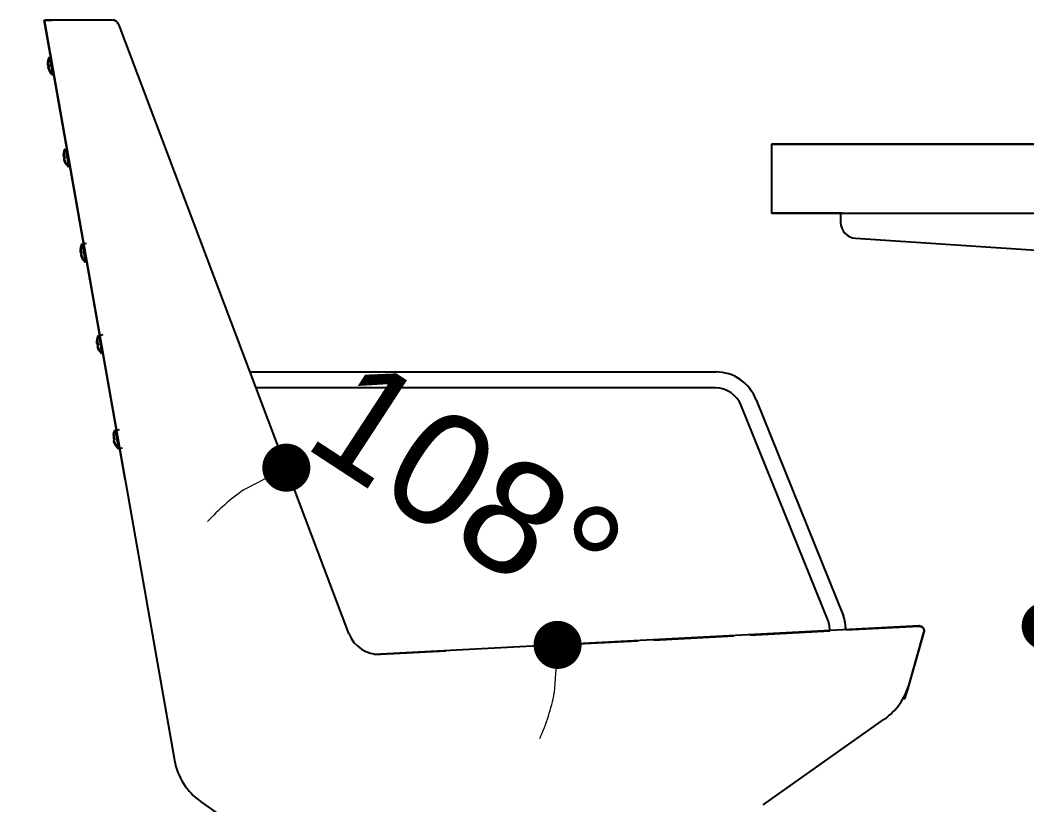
# Model space of a CAD drawing. Header units: millimetres. Extents: x 9483 to 13995, y 24552 to 30933.
# Drawn here: x 10653 to 11281, y 29091 to 29581 of the extents above; entities that cross this region are included whole.
import ezdxf

# ---------------------------------------------------------------- set-up
doc = ezdxf.new("R2010")
doc.units = ezdxf.units.MM
doc.header["$LTSCALE"] = 3
doc.layers.add('DomyÅ›lny', color=7, linetype='Continuous')
doc.styles.get("Standard").update_dxf_attribs({"font": 'arial.ttf'})
doc.dimstyles.new('MATEUSZ', dxfattribs={"dimtxt": 35, "dimasz": 16, "dimexe": 0.18, "dimexo": 0.0625, "dimgap": 0.09, "dimtad": 0, "dimdec": 0, "dimdsep": 46, "dimtxsty": 'Standard', "dimblk": 'DOT', "dimcen": 0.09, "dimse1": 1, "dimse2": 1, "dimadec": 0, "dimazin": 0, "dimtfac": 1, "dimtdec": 0, "dimtofl": 0, "dimtmove": 0, "dimatfit": 3, "dimfxl": 1, "dimtolj": 1, "dimtzin": 0, "dimlwd": 9, "dimlwe": 9, "dimarcsym": 0})

# ---------------------------------------------------------------- blocks, each defined once
blk = doc.blocks.new('_Dot')
at = {"color": 0, "linetype": 'ByBlock', "lineweight": -2}
blk.add_line((-0.5, 0), (-1, 0), dxfattribs=at)
at = {"color": 0, "linetype": 'ByBlock', "const_width": 0.5}
blk.add_lwpolyline([(-0.25, 0, 1), (0.25, 0, 1)], format="xyb", close=True, dxfattribs=at)
blk = doc.blocks.new('*D30')
at = {"color": 0, "lineweight": 9, "transparency": 16777216}
for p, q in [((10697.92, 28405.14), (11613.03, 28405.14)), ((12746.15, 28405.14), (11823.59, 28405.14))]:
    blk.add_line(p, q, dxfattribs=at)
at = {"layer": 'Defpoints', "color": 0, "transparency": 16777216}
for p in [(10667.92, 29580.92), (12776.15, 29580.92), (12776.15, 28405.14)]:
    blk.add_point(p, dxfattribs=at)
at = {"color": 0, "lineweight": 9, "transparency": 16777216, "xscale": 30, "yscale": 30, "zscale": 30, "rotation": 180}
blk.add_blockref('_Dot', (10667.92, 28405.14), dxfattribs=at)
at = {"color": 0, "lineweight": 9, "transparency": 16777216, "xscale": 30, "yscale": 30, "zscale": 30}
blk.add_blockref('_Dot', (12776.15, 28405.14), dxfattribs=at)
at = {"color": 0, "transparency": 16777216, "insert": (11718.31, 28405.14), "char_height": 70, "attachment_point": 5}
blk.add_mtext('\\A1;2108', dxfattribs=at)
blk = doc.blocks.new('*D32')
at = {"color": 0, "lineweight": 9, "transparency": 16777216}
for p, q in [((11293.07, 29172.75), (11293.07, 29056.99)), ((11293.07, 28783.43), (11293.07, 28899.19))]:
    blk.add_line(p, q, dxfattribs=at)
at = {"layer": 'Defpoints', "color": 0, "transparency": 16777216}
for p in [(11214.74, 29202.75), (11293.07, 28753.43), (11417.31, 28753.43)]:
    blk.add_point(p, dxfattribs=at)
at = {"color": 0, "lineweight": 9, "transparency": 16777216, "xscale": 30, "yscale": 30, "zscale": 30}
for p, rotation in [((11293.07, 29202.75), 90), ((11293.07, 28753.43), 270)]:
    blk.add_blockref('_Dot', p, dxfattribs=dict(at, rotation=rotation))
at = {"color": 0, "transparency": 16777216, "insert": (11293.07, 28978.09), "char_height": 70, "attachment_point": 5, "rotation": 90}
blk.add_mtext('\\A1;449', dxfattribs=at)
blk = doc.blocks.new('*D37')
at = {"color": 0, "lineweight": 9, "transparency": 16777216}
for start, end in [(124.43984, 138.19592), (335.48785, 349.24392)]:
    blk.add_arc((10863.3, 29184.42), 125.25, start, end, dxfattribs=at)
at = {"layer": 'Defpoints', "color": 0, "transparency": 16777216}
for p in [(10714.82, 29577.68), (10960.78, 29263.06), (11214.03, 29202.8), (10858.14, 29198.09), (10877.89, 29185.18)]:
    blk.add_point(p, dxfattribs=at)
at = {"color": 0, "lineweight": 9, "transparency": 16777216, "xscale": 30, "yscale": 30, "zscale": 30}
for p, rotation in [((10819.06, 29301.6), 27.56180082054166), ((10988.38, 29190.97), 86.12196178261702)]:
    blk.add_blockref('_Dot', p, dxfattribs=dict(at, rotation=rotation))
at = {"color": 0, "transparency": 16777216, "insert": (10931.81, 29289.27), "char_height": 70, "attachment_point": 5, "rotation": 326.84188}
blk.add_mtext('\\A1;108°', dxfattribs=at)

msp = doc.modelspace()

# ---------------------------------------------------------------- linework, layer by layer
at = {"layer": 'DomyÅ›lny', "color": 0}
for p, q in [((10667.92, 29580.92), (10673, 29580.92)), ((10718.46, 29294.3), (10667.92, 29580.92)), ((10668.23, 29580.32), (10749.24, 29118.96)), ((10710.14, 29580.92), (10669.01, 29580.92)), ((10858.14, 29198.09), (10714.82, 29577.68)), ((11122.04, 29460.43), (11122.04, 29503.43)), ((11165.04, 29460.43), (11165.04, 29454.78)), ((10691.52, 29441.02), (10694.21, 29441.74)), ((10691.74, 29441.02), (10694.44, 29441.74)), ((11174.37, 29444.8), (11394.54, 29430.08)), ((10702.01, 29384.04), (10704.71, 29384.77)), ((10796.49, 29361.38), (11087.07, 29361.38)), ((11087.07, 29351.38), (10800.26, 29351.38)), ((11157.42, 29205.55), (11102.98, 29340.35)), ((11112.33, 29343.91), (11166.83, 29208.93)), ((10712.02, 29324.78), (10714.71, 29325.5)), ((10712.24, 29324.78), (10714.93, 29325.5)), ((10716.79, 29313.68), (10714.01, 29313.44)), ((11214.03, 29202.8), (10877.89, 29185.18)), ((11168.26, 29200.28), (11213.99, 29202.68)), ((11048.42, 29194.01), (11098.35, 29196.63)), ((11108.34, 29197.14), (11158.27, 29199.76)), ((11217.04, 29198.86), (11206.59, 29162.24)), ((11207.73, 29166.23), (11217.07, 29198.98)), ((10988.5, 29190.92), (11038.43, 29193.54)), ((10873.85, 29184.97), (10918.59, 29187.31)), ((11205.22, 29157.27), (11203.91, 29157.2)), ((11205.22, 29157.27), (11206.35, 29161.24)), ((11206.29, 29162.34), (11206.35, 29161.24)), ((11116.65, 29091.13), (11192.32, 29144.52)), ((10765.58, 29093.2), (10789.47, 29076.34))]:
    msp.add_line(p, q, dxfattribs=at)
for points in [[(10714, 29578.44, 0), (10713.94, 29578.7, 0), (10713.86, 29578.96, 0), (10713.75, 29579.2, 0), (10713.63, 29579.44, 0), (10713.48, 29579.66, 0), (10713.32, 29579.87, 0), (10713.14, 29580.06, 0), (10712.95, 29580.24, 0), (10712.52, 29580.53, 0), (10712.05, 29580.75, 0), (10711.55, 29580.88, 0), (10711.04, 29580.92, 0)], [(10670.23, 29552.97, 0), (10670.22, 29554.12, 0), (10670.35, 29555.27, 0)], [(10670.29, 29552.6, 0), (10670.29, 29552.6, 0), (10670.29, 29552.6, 0), (10670.29, 29552.6, 0), (10670.29, 29552.6, 0), (10670.29, 29552.6, 0), (10670.29, 29552.6, 0), (10670.29, 29552.59, 0), (10670.29, 29552.59, 0), (10670.28, 29552.59, 0), (10670.28, 29552.59, 0), (10670.28, 29552.59, 0), (10670.28, 29552.59, 0), (10670.28, 29552.6, 0), (10670.28, 29552.6, 0), (10670.28, 29552.6, 0), (10670.28, 29552.6, 0), (10670.28, 29552.6, 0), (10670.28, 29552.6, 0), (10670.28, 29552.61, 0), (10670.27, 29552.62, 0), (10670.26, 29552.65, 0), (10670.23, 29552.97, 0)], [(10670.38, 29555.1, 0), (10670.25, 29553.93, 0), (10670.26, 29552.76, 0)], [(10670.26, 29552.76, 0), (10670.3, 29552.43, 0), (10670.33, 29552.31, 0), (10670.34, 29552.27, 0), (10670.35, 29552.25, 0), (10670.35, 29552.25, 0), (10670.35, 29552.24, 0)], [(10670.29, 29554.94, 0), (10670.61, 29556.39, 0), (10671.15, 29557.82, 0)], [(10670.45, 29552.97, 0), (10670.44, 29554.12, 0), (10670.57, 29555.27, 0)], [(10670.52, 29552.6, 0), (10670.51, 29552.6, 0), (10670.51, 29552.6, 0), (10670.51, 29552.6, 0), (10670.51, 29552.6, 0), (10670.51, 29552.6, 0), (10670.51, 29552.6, 0), (10670.51, 29552.59, 0), (10670.51, 29552.59, 0), (10670.51, 29552.59, 0), (10670.51, 29552.59, 0), (10670.51, 29552.59, 0), (10670.51, 29552.59, 0), (10670.51, 29552.6, 0), (10670.51, 29552.6, 0), (10670.51, 29552.6, 0), (10670.51, 29552.6, 0), (10670.5, 29552.6, 0), (10670.5, 29552.6, 0), (10670.5, 29552.61, 0), (10670.5, 29552.62, 0), (10670.49, 29552.65, 0), (10670.45, 29552.97, 0)], [(10670.6, 29555.1, 0), (10670.48, 29553.93, 0), (10670.49, 29552.76, 0)], [(10670.49, 29552.76, 0), (10670.53, 29552.43, 0), (10670.55, 29552.31, 0), (10670.57, 29552.27, 0), (10670.57, 29552.25, 0), (10670.58, 29552.25, 0), (10670.58, 29552.24, 0)], [(10670.52, 29554.94, 0), (10670.83, 29556.39, 0), (10671.37, 29557.82, 0)], [(10670.97, 29553.01, 0), (10670.81, 29552.91, 0), (10670.67, 29552.8, 0), (10670.58, 29552.7, 0), (10670.54, 29552.65, 0), (10670.52, 29552.6, 0)], [(10670.73, 29555.02, 0), (10670.71, 29555.02, 0), (10670.69, 29555.03, 0), (10670.67, 29555.04, 0), (10670.66, 29555.05, 0), (10670.64, 29555.07, 0), (10670.61, 29555.1, 0), (10670.6, 29555.12, 0), (10670.59, 29555.13, 0), (10670.58, 29555.17, 0), (10670.57, 29555.19, 0), (10670.57, 29555.21, 0), (10670.57, 29555.23, 0), (10670.57, 29555.25, 0), (10670.57, 29555.27, 0)], [(10670.57, 29555.27, 0), (10670.57, 29555.27, 0), (10670.58, 29555.24, 0), (10670.6, 29555.1, 0)], [(10670.6, 29555.1, 0), (10670.6, 29555.08, 0), (10670.6, 29555.03, 0), (10670.6, 29555.01, 0), (10670.61, 29554.99, 0), (10670.62, 29554.96, 0), (10670.63, 29554.94, 0), (10670.64, 29554.92, 0), (10670.66, 29554.91, 0), (10670.67, 29554.89, 0), (10670.69, 29554.88, 0), (10670.7, 29554.87, 0), (10670.72, 29554.86, 0), (10670.74, 29554.85, 0), (10670.76, 29554.84, 0)], [(10671.14, 29551.99, 0), (10670.96, 29553, 0)], [(10671.15, 29552.01, 0), (10670.97, 29553.01, 0)], [(10671.09, 29552.98, 0), (10671.27, 29551.98, 0)], [(10671.15, 29557.82, 0), (10671.15, 29557.82, 0), (10671.15, 29557.82, 0), (10671.15, 29557.82, 0), (10671.15, 29557.82, 0), (10671.15, 29557.82, 0), (10671.15, 29557.82, 0), (10671.15, 29557.82, 0), (10671.15, 29557.82, 0), (10671.15, 29557.82, 0), (10671.15, 29557.82, 0), (10671.15, 29557.82, 0), (10671.15, 29557.82, 0), (10671.15, 29557.82, 0), (10671.15, 29557.81, 0), (10671.16, 29557.77, 0), (10671.18, 29557.64, 0), (10671.28, 29557.06, 0), (10671.46, 29556.07, 0)], [(10671.37, 29557.82, 0), (10671.37, 29557.82, 0), (10671.37, 29557.82, 0), (10671.37, 29557.82, 0), (10671.37, 29557.82, 0), (10671.37, 29557.82, 0), (10671.37, 29557.82, 0), (10671.37, 29557.82, 0), (10671.37, 29557.82, 0), (10671.37, 29557.82, 0), (10671.37, 29557.82, 0), (10671.37, 29557.82, 0), (10671.37, 29557.81, 0), (10671.38, 29557.77, 0), (10671.41, 29557.64, 0), (10671.51, 29557.06, 0), (10673.37, 29546.48, 0)], [(10670.49, 29551.45, 0), (10670.52, 29551.51, 0), (10670.55, 29551.58, 0), (10670.64, 29551.71, 0), (10670.77, 29551.86, 0), (10670.92, 29552.01, 0)], [(10670.59, 29550.93, 0), (10670.51, 29551.26, 0), (10670.49, 29551.38, 0), (10670.49, 29551.42, 0), (10670.49, 29551.44, 0), (10670.49, 29551.45, 0), (10670.49, 29551.45, 0)], [(10670.56, 29551.09, 0), (10670.55, 29551.09, 0), (10670.55, 29551.09, 0), (10670.55, 29551.09, 0), (10670.55, 29551.09, 0), (10670.55, 29551.09, 0), (10670.55, 29551.09, 0), (10670.55, 29551.09, 0), (10670.55, 29551.09, 0), (10670.55, 29551.09, 0), (10670.55, 29551.09, 0), (10670.55, 29551.09, 0), (10670.55, 29551.09, 0), (10670.55, 29551.09, 0), (10670.55, 29551.09, 0), (10670.55, 29551.09, 0), (10670.55, 29551.09, 0), (10670.55, 29551.09, 0), (10670.54, 29551.09, 0), (10670.54, 29551.08, 0), (10670.54, 29551.07, 0), (10670.55, 29551.03, 0), (10670.62, 29550.72, 0)], [(10671.49, 29548.78, 0), (10670.98, 29549.83, 0), (10670.59, 29550.93, 0)], [(10670.62, 29550.72, 0), (10671.01, 29549.63, 0), (10671.52, 29548.6, 0)], [(10670.81, 29550.93, 0), (10670.73, 29551.26, 0), (10670.72, 29551.38, 0), (10670.71, 29551.42, 0), (10670.72, 29551.44, 0), (10670.72, 29551.45, 0), (10670.72, 29551.45, 0)], [(10670.72, 29551.45, 0), (10670.74, 29551.51, 0), (10670.78, 29551.58, 0), (10670.87, 29551.71, 0), (10670.99, 29551.86, 0), (10671.15, 29552.01, 0)], [(10670.78, 29551.09, 0), (10670.78, 29551.09, 0), (10670.78, 29551.09, 0), (10670.78, 29551.09, 0), (10670.78, 29551.09, 0), (10670.78, 29551.09, 0), (10670.78, 29551.09, 0), (10670.78, 29551.09, 0), (10670.77, 29551.09, 0), (10670.77, 29551.09, 0), (10670.77, 29551.09, 0), (10670.77, 29551.09, 0), (10670.77, 29551.09, 0), (10670.77, 29551.09, 0), (10670.77, 29551.09, 0), (10670.77, 29551.09, 0), (10670.77, 29551.09, 0), (10670.77, 29551.09, 0), (10670.77, 29551.09, 0), (10670.77, 29551.08, 0), (10670.77, 29551.07, 0), (10670.77, 29551.03, 0), (10670.85, 29550.72, 0)], [(10671.72, 29548.78, 0), (10671.2, 29549.83, 0), (10670.81, 29550.93, 0)], [(10670.85, 29550.72, 0), (10671.23, 29549.63, 0), (10671.75, 29548.6, 0)], [(10673.15, 29546.48, 0), (10672.15, 29547.64, 0), (10671.36, 29548.9, 0)], [(10671.49, 29548.78, 0), (10671.48, 29548.79, 0), (10671.47, 29548.83, 0), (10671.47, 29548.85, 0), (10671.46, 29548.87, 0), (10671.46, 29548.92, 0), (10671.47, 29548.94, 0), (10671.47, 29548.95, 0), (10671.48, 29548.97, 0), (10671.49, 29548.99, 0), (10671.5, 29549.01, 0), (10671.51, 29549.03, 0), (10671.52, 29549.04, 0), (10671.54, 29549.06, 0), (10671.56, 29549.07, 0)], [(10671.49, 29548.72, 0), (10671.47, 29548.85, 0)], [(10671.52, 29548.65, 0), (10671.51, 29548.67, 0), (10671.5, 29548.68, 0), (10671.49, 29548.72, 0), (10671.49, 29548.76, 0), (10671.49, 29548.78, 0), (10671.49, 29548.8, 0), (10671.49, 29548.82, 0), (10671.5, 29548.84, 0), (10671.51, 29548.86, 0), (10671.52, 29548.88, 0), (10671.53, 29548.9, 0), (10671.55, 29548.91, 0), (10671.56, 29548.93, 0), (10671.58, 29548.94, 0)], [(10671.59, 29548.89, 0), (10671.57, 29548.88, 0), (10671.55, 29548.87, 0), (10671.54, 29548.85, 0), (10671.53, 29548.83, 0), (10671.52, 29548.82, 0), (10671.5, 29548.78, 0), (10671.5, 29548.76, 0), (10671.5, 29548.74, 0), (10671.49, 29548.7, 0), (10671.5, 29548.68, 0), (10671.5, 29548.66, 0), (10671.51, 29548.64, 0), (10671.51, 29548.62, 0), (10671.52, 29548.6, 0)], [(10673.37, 29546.48, 0), (10672.38, 29547.64, 0), (10671.58, 29548.9, 0)], [(10671.71, 29548.72, 0), (10671.69, 29548.85, 0)], [(10671.81, 29548.89, 0), (10671.79, 29548.88, 0), (10671.78, 29548.87, 0), (10671.77, 29548.85, 0), (10671.75, 29548.83, 0), (10671.74, 29548.82, 0), (10671.73, 29548.78, 0), (10671.72, 29548.76, 0), (10671.72, 29548.74, 0), (10671.72, 29548.7, 0), (10671.72, 29548.68, 0), (10671.73, 29548.66, 0), (10671.73, 29548.64, 0), (10671.74, 29548.62, 0), (10671.75, 29548.6, 0)], [(10671.74, 29548.65, 0), (10671.72, 29548.78, 0)], [(10680.1, 29495.68, 0), (10680.09, 29496.83, 0), (10680.22, 29497.98, 0)], [(10680.26, 29497.81, 0), (10680.13, 29496.64, 0), (10680.14, 29495.47, 0)], [(10680.17, 29497.65, 0), (10680.48, 29499.1, 0), (10681.03, 29500.53, 0)], [(10680.33, 29495.68, 0), (10680.32, 29496.83, 0), (10680.45, 29497.98, 0)], [(10680.48, 29497.81, 0), (10680.35, 29496.64, 0), (10680.36, 29495.47, 0)], [(10680.4, 29497.65, 0), (10680.71, 29499.1, 0), (10681.25, 29500.53, 0)], [(10680.45, 29497.98, 0), (10680.45, 29497.98, 0), (10680.45, 29497.95, 0), (10680.48, 29497.81, 0)], [(10680.45, 29497.91, 0), (10680.45, 29497.9, 0), (10680.45, 29497.88, 0), (10680.48, 29497.73, 0)], [(10681.03, 29500.53, 0), (10681.03, 29500.53, 0), (10681.03, 29500.53, 0), (10681.03, 29500.53, 0), (10681.03, 29500.53, 0), (10681.03, 29500.53, 0), (10681.03, 29500.53, 0), (10681.03, 29500.53, 0), (10681.03, 29500.53, 0), (10681.03, 29500.53, 0), (10681.03, 29500.53, 0), (10681.03, 29500.53, 0), (10681.03, 29500.53, 0), (10681.03, 29500.53, 0), (10681.03, 29500.52, 0), (10681.03, 29500.48, 0), (10681.06, 29500.34, 0), (10681.16, 29499.75, 0), (10681.34, 29498.72, 0)], [(10681.25, 29500.53, 0), (10681.25, 29500.53, 0), (10681.25, 29500.53, 0), (10681.25, 29500.53, 0), (10681.25, 29500.53, 0), (10681.25, 29500.53, 0), (10681.25, 29500.53, 0), (10681.25, 29500.53, 0), (10681.25, 29500.53, 0), (10681.25, 29500.53, 0), (10681.25, 29500.53, 0), (10681.25, 29500.53, 0), (10681.25, 29500.52, 0), (10681.26, 29500.48, 0), (10681.28, 29500.35, 0), (10681.38, 29499.77, 0), (10683.25, 29489.19, 0)], [(10680.17, 29495.31, 0), (10680.17, 29495.31, 0), (10680.17, 29495.31, 0), (10680.16, 29495.31, 0), (10680.16, 29495.31, 0), (10680.16, 29495.31, 0), (10680.16, 29495.31, 0), (10680.16, 29495.3, 0), (10680.16, 29495.3, 0), (10680.16, 29495.3, 0), (10680.16, 29495.3, 0), (10680.16, 29495.3, 0), (10680.16, 29495.3, 0), (10680.16, 29495.31, 0), (10680.16, 29495.31, 0), (10680.16, 29495.31, 0), (10680.16, 29495.31, 0), (10680.16, 29495.31, 0), (10680.16, 29495.31, 0), (10680.15, 29495.32, 0), (10680.15, 29495.33, 0), (10680.14, 29495.36, 0), (10680.1, 29495.68, 0)], [(10680.14, 29495.47, 0), (10680.18, 29495.14, 0), (10680.21, 29495.02, 0), (10680.22, 29494.98, 0), (10680.23, 29494.96, 0), (10680.23, 29494.96, 0), (10680.23, 29494.95, 0)], [(10680.36, 29495.47, 0), (10680.4, 29495.14, 0), (10680.43, 29495.02, 0), (10680.44, 29494.98, 0), (10680.45, 29494.96, 0), (10680.45, 29494.96, 0), (10680.46, 29494.95, 0)], [(10680.37, 29494.16, 0), (10680.4, 29494.22, 0), (10680.43, 29494.29, 0), (10680.52, 29494.42, 0), (10680.64, 29494.57, 0), (10680.8, 29494.72, 0)], [(10680.46, 29493.64, 0), (10680.39, 29493.97, 0), (10680.37, 29494.09, 0), (10680.37, 29494.13, 0), (10680.37, 29494.15, 0), (10680.37, 29494.16, 0), (10680.37, 29494.16, 0)], [(10680.85, 29495.72, 0), (10680.68, 29495.62, 0), (10680.55, 29495.51, 0), (10680.46, 29495.41, 0), (10680.42, 29495.36, 0), (10680.39, 29495.31, 0)], [(10680.43, 29493.8, 0), (10680.43, 29493.8, 0), (10680.43, 29493.8, 0), (10680.43, 29493.8, 0), (10680.43, 29493.8, 0), (10680.43, 29493.8, 0), (10680.43, 29493.8, 0), (10680.43, 29493.8, 0), (10680.43, 29493.8, 0), (10680.43, 29493.8, 0), (10680.43, 29493.8, 0), (10680.43, 29493.8, 0), (10680.43, 29493.8, 0), (10680.43, 29493.8, 0), (10680.42, 29493.8, 0), (10680.42, 29493.8, 0), (10680.42, 29493.8, 0), (10680.42, 29493.8, 0), (10680.42, 29493.8, 0), (10680.42, 29493.79, 0), (10680.42, 29493.78, 0), (10680.43, 29493.74, 0), (10680.5, 29493.43, 0)], [(10680.46, 29494.95, 0), (10680.5, 29494.9, 0), (10680.55, 29494.85, 0), (10680.69, 29494.76, 0), (10680.85, 29494.66, 0), (10681.05, 29494.58, 0)], [(10681.37, 29491.49, 0), (10680.85, 29492.54, 0), (10680.46, 29493.64, 0)], [(10680.5, 29493.43, 0), (10680.89, 29492.34, 0), (10681.4, 29491.31, 0)], [(10680.69, 29493.64, 0), (10680.61, 29493.97, 0), (10680.59, 29494.09, 0), (10680.59, 29494.13, 0), (10680.59, 29494.15, 0), (10680.59, 29494.16, 0), (10680.6, 29494.16, 0)], [(10680.6, 29494.16, 0), (10680.62, 29494.22, 0), (10680.65, 29494.29, 0), (10680.74, 29494.42, 0), (10680.87, 29494.57, 0), (10681.02, 29494.72, 0)], [(10680.66, 29493.8, 0), (10680.66, 29493.8, 0), (10680.66, 29493.8, 0), (10680.65, 29493.8, 0), (10680.65, 29493.8, 0), (10680.65, 29493.8, 0), (10680.65, 29493.8, 0), (10680.65, 29493.8, 0), (10680.65, 29493.8, 0), (10680.65, 29493.8, 0), (10680.65, 29493.8, 0), (10680.65, 29493.8, 0), (10680.65, 29493.8, 0), (10680.65, 29493.8, 0), (10680.65, 29493.8, 0), (10680.65, 29493.8, 0), (10680.65, 29493.8, 0), (10680.65, 29493.8, 0), (10680.65, 29493.8, 0), (10680.65, 29493.79, 0), (10680.65, 29493.78, 0), (10680.65, 29493.74, 0), (10680.72, 29493.43, 0)], [(10681.59, 29491.49, 0), (10681.08, 29492.54, 0), (10680.69, 29493.64, 0)], [(10680.72, 29493.43, 0), (10681.11, 29492.34, 0), (10681.63, 29491.31, 0)], [(10681.01, 29494.7, 0), (10680.84, 29495.71, 0)], [(10681.02, 29494.72, 0), (10680.85, 29495.72, 0)], [(10683.02, 29489.19, 0), (10682.03, 29490.35, 0), (10681.24, 29491.61, 0)], [(10681.37, 29491.43, 0), (10681.34, 29491.56, 0)], [(10681.39, 29491.36, 0), (10681.38, 29491.38, 0), (10681.38, 29491.39, 0), (10681.37, 29491.43, 0), (10681.36, 29491.47, 0), (10681.36, 29491.49, 0), (10681.37, 29491.51, 0), (10681.37, 29491.53, 0), (10681.38, 29491.55, 0), (10681.39, 29491.57, 0), (10681.4, 29491.59, 0), (10681.41, 29491.61, 0), (10681.42, 29491.62, 0), (10681.44, 29491.64, 0), (10681.46, 29491.65, 0)], [(10681.46, 29491.6, 0), (10681.45, 29491.59, 0), (10681.43, 29491.58, 0), (10681.42, 29491.56, 0), (10681.41, 29491.54, 0), (10681.4, 29491.53, 0), (10681.38, 29491.49, 0), (10681.38, 29491.47, 0), (10681.37, 29491.45, 0), (10681.37, 29491.41, 0), (10681.37, 29491.39, 0), (10681.38, 29491.37, 0), (10681.38, 29491.35, 0), (10681.39, 29491.33, 0), (10681.4, 29491.31, 0)], [(10681.39, 29491.36, 0), (10681.37, 29491.49, 0)], [(10683.25, 29489.19, 0), (10682.25, 29490.35, 0), (10681.46, 29491.61, 0)], [(10681.62, 29491.36, 0), (10681.61, 29491.38, 0), (10681.6, 29491.39, 0), (10681.59, 29491.43, 0), (10681.59, 29491.47, 0), (10681.59, 29491.49, 0), (10681.59, 29491.51, 0), (10681.6, 29491.53, 0), (10681.6, 29491.55, 0), (10681.61, 29491.57, 0), (10681.62, 29491.59, 0), (10681.63, 29491.61, 0), (10681.65, 29491.62, 0), (10681.66, 29491.64, 0), (10681.68, 29491.65, 0)], [(10681.62, 29491.36, 0), (10681.59, 29491.49, 0)], [(10681.6, 29491.38, 0), (10681.6, 29491.38, 0), (10681.6, 29491.38, 0), (10681.6, 29491.39, 0), (10681.59, 29491.43, 0)], [(10681.69, 29491.6, 0), (10681.67, 29491.59, 0), (10681.66, 29491.58, 0), (10681.64, 29491.56, 0), (10681.63, 29491.54, 0), (10681.62, 29491.53, 0), (10681.61, 29491.49, 0), (10681.6, 29491.47, 0), (10681.6, 29491.45, 0), (10681.6, 29491.41, 0), (10681.6, 29491.39, 0), (10681.6, 29491.37, 0), (10681.61, 29491.35, 0), (10681.62, 29491.33, 0), (10681.63, 29491.31, 0)], [(11165.85, 29460.43, 0), (11122.77, 29460.43, 0), (11122.07, 29460.43, 0), (11122.04, 29460.43, 0), (11122.04, 29460.43, 0), (11122.04, 29460.43, 0), (11122.04, 29460.43, 0), (11122.04, 29460.43, 0), (11122.04, 29460.43, 0), (11122.04, 29460.43, 0), (11122.04, 29460.43, 0), (11122.04, 29460.43, 0), (11122.04, 29460.43, 0), (11122.04, 29460.43, 0), (11122.04, 29460.43, 0), (11122.04, 29460.43, 0), (11122.05, 29460.43, 0), (11122.09, 29460.43, 0), (11122.24, 29460.43, 0), (11122.84, 29460.43, 0), (11125.29, 29460.43, 0), (11135.51, 29460.43, 0), (11178.84, 29460.43, 0), (11394.54, 29460.43, 0)], [(10690.67, 29438.14, 0), (10690.98, 29439.59, 0), (10691.52, 29441.02, 0)], [(10690.89, 29438.14, 0), (10691.2, 29439.59, 0), (10691.74, 29441.02, 0)], [(10691.52, 29441.02, 0), (10691.52, 29441.02, 0), (10691.52, 29441.02, 0), (10691.52, 29441.02, 0), (10691.52, 29441.02, 0), (10691.52, 29441.02, 0), (10691.52, 29441.02, 0), (10691.52, 29441.02, 0), (10691.52, 29441.02, 0), (10691.52, 29441.02, 0), (10691.52, 29441.02, 0), (10691.52, 29441.02, 0), (10691.52, 29441.02, 0), (10691.52, 29441.02, 0), (10691.52, 29441.01, 0), (10691.53, 29440.98, 0), (10691.54, 29440.87, 0), (10691.63, 29440.41, 0), (10691.77, 29439.6, 0)], [(10691.74, 29441.02, 0), (10691.74, 29441.02, 0), (10691.74, 29441.02, 0), (10691.74, 29441.02, 0), (10691.74, 29441.02, 0), (10691.74, 29441.02, 0), (10691.74, 29441.02, 0), (10691.74, 29441.02, 0), (10691.74, 29441.02, 0), (10691.74, 29441.02, 0), (10691.74, 29441.02, 0), (10691.74, 29441.02, 0), (10691.75, 29441.01, 0), (10691.75, 29440.97, 0), (10691.78, 29440.83, 0), (10691.88, 29440.26, 0), (10693.74, 29429.68, 0)], [(10690.6, 29436.17, 0), (10690.59, 29437.32, 0), (10690.72, 29438.47, 0)], [(10690.75, 29438.3, 0), (10690.62, 29437.13, 0), (10690.63, 29435.96, 0)], [(10690.63, 29435.96, 0), (10690.67, 29435.63, 0), (10690.7, 29435.5, 0), (10690.71, 29435.46, 0), (10690.72, 29435.45, 0), (10690.72, 29435.45, 0), (10690.73, 29435.44, 0)], [(10690.88, 29438.22, 0), (10690.86, 29438.22, 0), (10690.84, 29438.23, 0), (10690.82, 29438.24, 0), (10690.8, 29438.25, 0), (10690.79, 29438.27, 0), (10690.76, 29438.3, 0), (10690.75, 29438.31, 0), (10690.74, 29438.33, 0), (10690.72, 29438.37, 0), (10690.72, 29438.39, 0), (10690.72, 29438.41, 0), (10690.71, 29438.43, 0), (10690.71, 29438.45, 0), (10690.72, 29438.47, 0)], [(10690.72, 29438.47, 0), (10690.72, 29438.47, 0), (10690.72, 29438.44, 0), (10690.75, 29438.3, 0)], [(10690.72, 29438.4, 0), (10690.72, 29438.39, 0), (10690.72, 29438.39, 0), (10690.72, 29438.36, 0), (10690.75, 29438.22, 0)], [(10690.73, 29435.44, 0), (10690.77, 29435.39, 0), (10690.82, 29435.34, 0), (10690.95, 29435.24, 0), (10691.12, 29435.15, 0), (10691.32, 29435.07, 0)], [(10690.82, 29436.17, 0), (10690.81, 29437.32, 0), (10690.94, 29438.47, 0)], [(10690.97, 29438.3, 0), (10690.85, 29437.13, 0), (10690.86, 29435.96, 0)], [(10690.86, 29434.65, 0), (10690.89, 29434.71, 0), (10690.92, 29434.78, 0), (10691.01, 29434.91, 0), (10691.14, 29435.06, 0), (10691.29, 29435.2, 0)], [(10691.34, 29436.21, 0), (10691.18, 29436.11, 0), (10691.05, 29436, 0), (10690.95, 29435.9, 0), (10690.91, 29435.85, 0), (10690.89, 29435.8, 0)], [(10691.1, 29438.22, 0), (10691.08, 29438.22, 0), (10691.06, 29438.23, 0), (10691.04, 29438.24, 0), (10691.03, 29438.25, 0), (10691.01, 29438.27, 0), (10690.98, 29438.3, 0), (10690.97, 29438.31, 0), (10690.96, 29438.33, 0), (10690.95, 29438.37, 0), (10690.94, 29438.39, 0), (10690.94, 29438.41, 0), (10690.94, 29438.43, 0), (10690.94, 29438.45, 0), (10690.94, 29438.47, 0)], [(10690.94, 29438.4, 0), (10690.94, 29438.39, 0), (10690.94, 29438.39, 0), (10690.95, 29438.36, 0), (10690.97, 29438.22, 0)], [(10690.95, 29435.44, 0), (10690.99, 29435.39, 0), (10691.05, 29435.34, 0), (10691.18, 29435.24, 0), (10691.34, 29435.15, 0), (10691.54, 29435.07, 0)], [(10691.86, 29431.97, 0), (10691.35, 29433.02, 0), (10690.96, 29434.13, 0)], [(10690.97, 29438.3, 0), (10690.97, 29438.27, 0), (10690.97, 29438.23, 0), (10690.97, 29438.21, 0), (10690.98, 29438.19, 0), (10690.99, 29438.15, 0), (10691, 29438.14, 0), (10691.02, 29438.12, 0), (10691.03, 29438.1, 0), (10691.04, 29438.09, 0), (10691.06, 29438.08, 0), (10691.08, 29438.07, 0), (10691.09, 29438.06, 0), (10691.11, 29438.05, 0), (10691.13, 29438.04, 0)], [(10690.99, 29433.92, 0), (10691.38, 29432.83, 0), (10691.89, 29431.8, 0)], [(10691.09, 29434.65, 0), (10691.11, 29434.71, 0), (10691.15, 29434.78, 0), (10691.24, 29434.91, 0), (10691.36, 29435.06, 0), (10691.52, 29435.2, 0)], [(10691.18, 29434.13, 0), (10691.1, 29434.46, 0), (10691.09, 29434.58, 0), (10691.09, 29434.62, 0), (10691.09, 29434.64, 0), (10691.09, 29434.64, 0), (10691.09, 29434.65, 0)], [(10691.15, 29434.29, 0), (10691.15, 29434.29, 0), (10691.15, 29434.29, 0), (10691.15, 29434.29, 0), (10691.15, 29434.29, 0), (10691.15, 29434.29, 0), (10691.15, 29434.29, 0), (10691.15, 29434.29, 0), (10691.15, 29434.29, 0), (10691.14, 29434.29, 0), (10691.14, 29434.29, 0), (10691.14, 29434.29, 0), (10691.14, 29434.29, 0), (10691.14, 29434.29, 0), (10691.14, 29434.29, 0), (10691.14, 29434.29, 0), (10691.14, 29434.29, 0), (10691.14, 29434.29, 0), (10691.14, 29434.29, 0), (10691.14, 29434.28, 0), (10691.14, 29434.27, 0), (10691.14, 29434.23, 0), (10691.22, 29433.92, 0)], [(10692.09, 29431.97, 0), (10691.57, 29433.02, 0), (10691.18, 29434.13, 0)], [(10691.22, 29433.92, 0), (10691.6, 29432.83, 0), (10692.12, 29431.8, 0)], [(10691.51, 29435.19, 0), (10691.33, 29436.2, 0)], [(10691.52, 29435.2, 0), (10691.34, 29436.21, 0)], [(10693.52, 29429.68, 0), (10692.52, 29430.83, 0), (10691.73, 29432.09, 0)], [(10693.74, 29429.68, 0), (10692.75, 29430.83, 0), (10691.96, 29432.09, 0)], [(10692.08, 29431.92, 0), (10692.06, 29432.05, 0)], [(10692.11, 29431.85, 0), (10692.1, 29431.87, 0), (10692.09, 29431.88, 0), (10692.08, 29431.92, 0), (10692.08, 29431.96, 0), (10692.08, 29431.98, 0), (10692.08, 29432, 0), (10692.09, 29432.02, 0), (10692.1, 29432.04, 0), (10692.1, 29432.06, 0), (10692.11, 29432.08, 0), (10692.13, 29432.09, 0), (10692.14, 29432.11, 0), (10692.16, 29432.13, 0), (10692.17, 29432.14, 0)], [(10692.18, 29432.09, 0), (10692.17, 29432.08, 0), (10692.15, 29432.07, 0), (10692.14, 29432.05, 0), (10692.12, 29432.03, 0), (10692.11, 29432.01, 0), (10692.1, 29431.98, 0), (10692.09, 29431.96, 0), (10692.09, 29431.94, 0), (10692.09, 29431.89, 0), (10692.09, 29431.87, 0), (10692.1, 29431.85, 0), (10692.1, 29431.84, 0), (10692.11, 29431.82, 0), (10692.12, 29431.8, 0)], [(10692.11, 29431.85, 0), (10692.09, 29431.97, 0)], [(10693.27, 29431.08, 0), (10693.46, 29430.01, 0), (10693.5, 29429.76, 0), (10693.52, 29429.68, 0)], [(10700.94, 29381.16, 0), (10701.25, 29382.62, 0), (10701.79, 29384.04, 0)], [(10701.16, 29381.16, 0), (10701.47, 29382.62, 0), (10702.01, 29384.04, 0)], [(10701.79, 29384.04, 0), (10701.79, 29384.04, 0), (10701.79, 29384.04, 0), (10701.79, 29384.04, 0), (10701.79, 29384.04, 0), (10701.79, 29384.04, 0), (10701.79, 29384.04, 0), (10701.79, 29384.04, 0), (10701.79, 29384.04, 0), (10701.79, 29384.04, 0), (10701.79, 29384.04, 0), (10701.79, 29384.04, 0), (10701.79, 29384.04, 0), (10701.79, 29384.04, 0), (10701.79, 29384.04, 0), (10701.8, 29384.01, 0), (10701.81, 29383.9, 0), (10701.89, 29383.45, 0), (10702.03, 29382.67, 0)], [(10702.01, 29384.04, 0), (10702.01, 29384.04, 0), (10702.01, 29384.04, 0), (10702.01, 29384.04, 0), (10702.01, 29384.04, 0), (10702.01, 29384.04, 0), (10702.01, 29384.04, 0), (10702.01, 29384.04, 0), (10702.01, 29384.04, 0), (10702.01, 29384.04, 0), (10702.01, 29384.04, 0), (10702.01, 29384.04, 0), (10702.02, 29384.03, 0), (10702.02, 29384, 0), (10702.05, 29383.86, 0), (10702.15, 29383.29, 0), (10704.01, 29372.7, 0)], [(10700.87, 29379.19, 0), (10700.86, 29380.35, 0), (10700.99, 29381.5, 0)], [(10701.02, 29381.32, 0), (10700.89, 29380.16, 0), (10700.9, 29378.99, 0)], [(10700.9, 29378.99, 0), (10700.94, 29378.65, 0), (10700.97, 29378.53, 0), (10700.98, 29378.49, 0), (10700.99, 29378.48, 0), (10700.99, 29378.47, 0), (10701, 29378.47, 0)], [(10700.99, 29381.5, 0), (10700.99, 29381.49, 0), (10700.99, 29381.47, 0), (10701.02, 29381.32, 0)], [(10701.02, 29381.32, 0), (10701.02, 29381.3, 0), (10701.02, 29381.26, 0), (10701.02, 29381.24, 0), (10701.03, 29381.22, 0), (10701.04, 29381.18, 0), (10701.05, 29381.16, 0), (10701.06, 29381.15, 0), (10701.07, 29381.13, 0), (10701.09, 29381.11, 0), (10701.11, 29381.1, 0), (10701.12, 29381.09, 0), (10701.14, 29381.08, 0), (10701.16, 29381.07, 0), (10701.18, 29381.07, 0)], [(10701.09, 29379.19, 0), (10701.08, 29380.35, 0), (10701.21, 29381.5, 0)], [(10701.16, 29378.83, 0), (10701.16, 29378.82, 0), (10701.15, 29378.82, 0), (10701.15, 29378.82, 0), (10701.15, 29378.82, 0), (10701.15, 29378.82, 0), (10701.15, 29378.82, 0), (10701.15, 29378.82, 0), (10701.15, 29378.82, 0), (10701.15, 29378.82, 0), (10701.15, 29378.82, 0), (10701.15, 29378.82, 0), (10701.15, 29378.82, 0), (10701.15, 29378.82, 0), (10701.15, 29378.82, 0), (10701.15, 29378.82, 0), (10701.15, 29378.82, 0), (10701.15, 29378.82, 0), (10701.14, 29378.83, 0), (10701.14, 29378.83, 0), (10701.14, 29378.84, 0), (10701.13, 29378.88, 0), (10701.09, 29379.19, 0)], [(10701.24, 29381.32, 0), (10701.12, 29380.16, 0), (10701.13, 29378.99, 0)], [(10701.61, 29379.24, 0), (10701.45, 29379.13, 0), (10701.32, 29379.03, 0), (10701.22, 29378.93, 0), (10701.18, 29378.88, 0), (10701.16, 29378.83, 0)], [(10701.37, 29381.24, 0), (10701.35, 29381.25, 0), (10701.33, 29381.26, 0), (10701.32, 29381.27, 0), (10701.3, 29381.28, 0), (10701.28, 29381.29, 0), (10701.25, 29381.32, 0), (10701.24, 29381.34, 0), (10701.23, 29381.36, 0), (10701.22, 29381.4, 0), (10701.21, 29381.42, 0), (10701.21, 29381.44, 0), (10701.21, 29381.46, 0), (10701.21, 29381.48, 0), (10701.21, 29381.5, 0)], [(10701.21, 29381.42, 0), (10701.21, 29381.42, 0), (10701.21, 29381.41, 0), (10701.22, 29381.38, 0), (10701.24, 29381.24, 0)], [(10701.22, 29378.47, 0), (10701.26, 29378.42, 0), (10701.32, 29378.37, 0), (10701.45, 29378.27, 0), (10701.62, 29378.18, 0), (10701.81, 29378.09, 0)], [(10702.13, 29375, 0), (10701.62, 29376.05, 0), (10701.23, 29377.15, 0)], [(10701.24, 29381.32, 0), (10701.24, 29381.3, 0), (10701.24, 29381.26, 0), (10701.24, 29381.24, 0), (10701.25, 29381.22, 0), (10701.26, 29381.18, 0), (10701.27, 29381.16, 0), (10701.29, 29381.15, 0), (10701.3, 29381.13, 0), (10701.31, 29381.11, 0), (10701.33, 29381.1, 0), (10701.35, 29381.09, 0), (10701.36, 29381.08, 0), (10701.38, 29381.07, 0), (10701.4, 29381.07, 0)], [(10701.26, 29376.95, 0), (10701.65, 29375.86, 0), (10702.17, 29374.82, 0)], [(10701.36, 29377.67, 0), (10701.38, 29377.74, 0), (10701.42, 29377.8, 0), (10701.51, 29377.94, 0), (10701.63, 29378.08, 0), (10701.79, 29378.23, 0)], [(10701.45, 29377.15, 0), (10701.37, 29377.48, 0), (10701.36, 29377.61, 0), (10701.36, 29377.65, 0), (10701.36, 29377.66, 0), (10701.36, 29377.67, 0), (10701.36, 29377.67, 0)], [(10701.42, 29377.31, 0), (10701.42, 29377.32, 0), (10701.42, 29377.32, 0), (10701.42, 29377.32, 0), (10701.42, 29377.32, 0), (10701.42, 29377.32, 0), (10701.42, 29377.32, 0), (10701.42, 29377.32, 0), (10701.42, 29377.32, 0), (10701.42, 29377.32, 0), (10701.41, 29377.32, 0), (10701.41, 29377.32, 0), (10701.41, 29377.32, 0), (10701.41, 29377.32, 0), (10701.41, 29377.32, 0), (10701.41, 29377.32, 0), (10701.41, 29377.32, 0), (10701.41, 29377.31, 0), (10701.41, 29377.31, 0), (10701.41, 29377.31, 0), (10701.41, 29377.29, 0), (10701.41, 29377.26, 0), (10701.49, 29376.95, 0)], [(10702.36, 29375, 0), (10701.84, 29376.05, 0), (10701.45, 29377.15, 0)], [(10701.49, 29376.95, 0), (10701.88, 29375.86, 0), (10702.39, 29374.82, 0)], [(10701.78, 29378.21, 0), (10701.6, 29379.22, 0)], [(10701.79, 29378.23, 0), (10701.61, 29379.24, 0)], [(10701.91, 29378.21, 0), (10701.84, 29378.2, 0), (10701.82, 29378.2, 0), (10701.8, 29378.2, 0), (10701.79, 29378.2, 0), (10701.79, 29378.2, 0), (10701.78, 29378.2, 0), (10701.78, 29378.21, 0), (10701.78, 29378.21, 0), (10701.78, 29378.21, 0), (10701.78, 29378.21, 0), (10701.78, 29378.21, 0), (10701.78, 29378.21, 0), (10701.78, 29378.21, 0), (10701.78, 29378.21, 0), (10701.78, 29378.21, 0), (10701.78, 29378.22, 0), (10701.78, 29378.22, 0), (10701.78, 29378.22, 0), (10701.78, 29378.22, 0), (10701.78, 29378.22, 0), (10701.79, 29378.23, 0), (10701.79, 29378.23, 0)], [(10703.79, 29372.7, 0), (10702.79, 29373.86, 0), (10702, 29375.12, 0)], [(10704.01, 29372.7, 0), (10703.02, 29373.86, 0), (10702.23, 29375.12, 0)], [(10702.35, 29374.95, 0), (10702.33, 29375.07, 0)], [(10703.53, 29374.15, 0), (10703.73, 29373.05, 0), (10703.77, 29372.79, 0), (10703.79, 29372.7, 0)], [(11102.98, 29340.35, 0), (11101.89, 29342.67, 0), (11100.44, 29344.79, 0), (11098.7, 29346.67, 0), (11096.69, 29348.28, 0), (11094.48, 29349.58, 0), (11092.11, 29350.56, 0), (11089.62, 29351.17, 0), (11087.07, 29351.38, 0)], [(10711.16, 29321.9, 0), (10711.47, 29323.35, 0), (10712.02, 29324.78, 0)], [(10711.32, 29319.93, 0), (10711.31, 29321.08, 0), (10711.44, 29322.23, 0)], [(10711.47, 29322.05, 0), (10711.34, 29320.89, 0), (10711.35, 29319.72, 0)], [(10711.39, 29321.9, 0), (10711.7, 29323.35, 0), (10712.24, 29324.78, 0)], [(10711.47, 29322.05, 0), (10711.47, 29322.03, 0), (10711.47, 29321.99, 0), (10711.47, 29321.97, 0), (10711.48, 29321.95, 0), (10711.49, 29321.91, 0), (10711.5, 29321.9, 0), (10711.51, 29321.88, 0), (10711.52, 29321.86, 0), (10711.54, 29321.85, 0), (10711.56, 29321.84, 0), (10711.57, 29321.82, 0), (10711.59, 29321.81, 0), (10711.61, 29321.81, 0), (10711.63, 29321.8, 0)], [(10711.63, 29321.8, 0), (10711.6, 29321.98, 0)], [(10712.02, 29324.78, 0), (10712.02, 29324.78, 0), (10712.02, 29324.78, 0), (10712.02, 29324.78, 0), (10712.02, 29324.78, 0), (10712.02, 29324.78, 0), (10712.02, 29324.78, 0), (10712.02, 29324.78, 0), (10712.02, 29324.78, 0), (10712.02, 29324.78, 0), (10712.02, 29324.78, 0), (10712.02, 29324.78, 0), (10712.02, 29324.78, 0), (10712.02, 29324.77, 0), (10712.02, 29324.74, 0), (10712.04, 29324.61, 0), (10712.14, 29324.08, 0), (10712.3, 29323.17, 0)], [(10712.24, 29324.78, 0), (10712.24, 29324.78, 0), (10712.24, 29324.78, 0), (10712.24, 29324.78, 0), (10712.24, 29324.78, 0), (10712.24, 29324.78, 0), (10712.24, 29324.78, 0), (10712.24, 29324.78, 0), (10712.24, 29324.78, 0), (10712.24, 29324.78, 0), (10712.24, 29324.78, 0), (10712.24, 29324.78, 0), (10712.24, 29324.77, 0), (10712.25, 29324.73, 0), (10712.27, 29324.59, 0), (10712.37, 29324.02, 0), (10714.24, 29313.44, 0)], [(10711.38, 29319.56, 0), (10711.38, 29319.56, 0), (10711.38, 29319.56, 0), (10711.38, 29319.55, 0), (10711.38, 29319.55, 0), (10711.38, 29319.55, 0), (10711.38, 29319.55, 0), (10711.38, 29319.55, 0), (10711.38, 29319.55, 0), (10711.38, 29319.55, 0), (10711.38, 29319.55, 0), (10711.38, 29319.55, 0), (10711.37, 29319.55, 0), (10711.37, 29319.55, 0), (10711.37, 29319.55, 0), (10711.37, 29319.55, 0), (10711.37, 29319.56, 0), (10711.37, 29319.56, 0), (10711.37, 29319.56, 0), (10711.37, 29319.56, 0), (10711.36, 29319.58, 0), (10711.35, 29319.61, 0), (10711.32, 29319.93, 0)], [(10711.35, 29319.72, 0), (10711.39, 29319.38, 0), (10711.42, 29319.26, 0), (10711.43, 29319.22, 0), (10711.44, 29319.21, 0), (10711.44, 29319.2, 0), (10711.45, 29319.2, 0)], [(10711.45, 29317.89, 0), (10711.37, 29318.22, 0), (10711.36, 29318.34, 0), (10711.36, 29318.38, 0), (10711.36, 29318.4, 0), (10711.36, 29318.4, 0), (10711.36, 29318.41, 0)], [(10711.84, 29319.97, 0), (10711.67, 29319.87, 0), (10711.54, 29319.76, 0), (10711.44, 29319.66, 0), (10711.41, 29319.61, 0), (10711.38, 29319.56, 0)], [(10711.45, 29319.2, 0), (10711.49, 29319.15, 0), (10711.54, 29319.1, 0), (10711.68, 29319, 0), (10711.84, 29318.91, 0), (10712.04, 29318.82, 0)], [(10712.36, 29315.73, 0), (10711.84, 29316.78, 0), (10711.45, 29317.89, 0)], [(10711.49, 29317.68, 0), (10711.88, 29316.59, 0), (10712.39, 29315.56, 0)], [(10711.68, 29317.89, 0), (10711.6, 29318.22, 0), (10711.58, 29318.34, 0), (10711.58, 29318.38, 0), (10711.58, 29318.4, 0), (10711.58, 29318.4, 0), (10711.59, 29318.41, 0)], [(10711.59, 29318.41, 0), (10711.61, 29318.47, 0), (10711.64, 29318.54, 0), (10711.73, 29318.67, 0), (10711.86, 29318.81, 0), (10712.01, 29318.96, 0)], [(10711.65, 29318.05, 0), (10711.65, 29318.05, 0), (10711.65, 29318.05, 0), (10711.64, 29318.05, 0), (10711.64, 29318.05, 0), (10711.64, 29318.05, 0), (10711.64, 29318.05, 0), (10711.64, 29318.05, 0), (10711.64, 29318.05, 0), (10711.64, 29318.05, 0), (10711.64, 29318.05, 0), (10711.64, 29318.05, 0), (10711.64, 29318.05, 0), (10711.64, 29318.05, 0), (10711.64, 29318.05, 0), (10711.64, 29318.05, 0), (10711.64, 29318.05, 0), (10711.64, 29318.05, 0), (10711.64, 29318.04, 0), (10711.64, 29318.04, 0), (10711.64, 29318.03, 0), (10711.64, 29317.99, 0), (10711.71, 29317.68, 0)], [(10712.58, 29315.73, 0), (10712.07, 29316.78, 0), (10711.68, 29317.89, 0)], [(10711.71, 29317.68, 0), (10712.1, 29316.59, 0), (10712.62, 29315.56, 0)], [(10712, 29318.95, 0), (10711.83, 29319.96, 0)], [(10712.01, 29318.96, 0), (10711.84, 29319.97, 0)], [(10714.01, 29313.44, 0), (10713.02, 29314.59, 0), (10712.23, 29315.85, 0)], [(10714.24, 29313.44, 0), (10713.24, 29314.59, 0), (10712.45, 29315.85, 0)], [(10712.58, 29315.73, 0), (10712.57, 29315.75, 0), (10712.56, 29315.79, 0), (10712.56, 29315.81, 0), (10712.55, 29315.83, 0), (10712.56, 29315.87, 0), (10712.56, 29315.89, 0), (10712.56, 29315.91, 0), (10712.57, 29315.93, 0), (10712.58, 29315.95, 0), (10712.59, 29315.97, 0), (10712.6, 29315.99, 0), (10712.62, 29316, 0), (10712.63, 29316.02, 0), (10712.65, 29316.03, 0)], [(10712.61, 29315.61, 0), (10712.6, 29315.62, 0), (10712.59, 29315.64, 0), (10712.58, 29315.68, 0), (10712.58, 29315.72, 0), (10712.58, 29315.74, 0), (10712.58, 29315.76, 0), (10712.59, 29315.78, 0), (10712.59, 29315.8, 0), (10712.6, 29315.82, 0), (10712.61, 29315.84, 0), (10712.62, 29315.85, 0), (10712.64, 29315.87, 0), (10712.65, 29315.89, 0), (10712.67, 29315.9, 0)], [(10712.68, 29315.85, 0), (10712.66, 29315.84, 0), (10712.65, 29315.82, 0), (10712.63, 29315.81, 0), (10712.62, 29315.79, 0), (10712.61, 29315.77, 0), (10712.6, 29315.73, 0), (10712.59, 29315.72, 0), (10712.59, 29315.7, 0), (10712.59, 29315.65, 0), (10712.59, 29315.63, 0), (10712.59, 29315.61, 0), (10712.6, 29315.59, 0), (10712.61, 29315.57, 0), (10712.62, 29315.56, 0)], [(10712.65, 29316.03, 0), (10712.67, 29315.9, 0)], [(11158.26, 29200.04, 0), (11158.06, 29202.83, 0), (11157.42, 29205.55, 0)], [(11213.99, 29202.68, 0), (11214.36, 29202.68, 0), (11214.71, 29202.63, 0), (11215.06, 29202.54, 0), (11215.4, 29202.41, 0), (11215.71, 29202.25, 0), (11216, 29202.04, 0), (11216.27, 29201.81, 0), (11216.5, 29201.55, 0), (11216.7, 29201.26, 0), (11216.88, 29200.94, 0), (11217.01, 29200.6, 0), (11217.1, 29200.26, 0), (11217.14, 29199.91, 0), (11217.15, 29199.55, 0), (11217.11, 29199.2, 0), (11217.04, 29198.86, 0)]]:
    msp.add_polyline3d(points, dxfattribs=at)
msp.add_polyline3d([(11394.54, 29503.43, 0), (11122.04, 29503.43, 0)], close=True, dxfattribs=at)
for centre, radius, start, end in [((10668.73, 29580.41), 0.5, 93.57923, 189.9586), ((10669.01, 29575.92), 5, 90, 93.57923), ((10710.14, 29575.92), 5, 20.68376, 90), ((11175.04, 29454.78), 10, 180, 266.17253), ((11175.04, 29454.78), 10, 180, 266.17253), ((11087.07, 29334.38), 27, 20.68288, 90.00034), ((11141.26, 29200.27), 27, 0, 18.69263), ((11214.19, 29199.8), 3, 344.08372, 93), ((11214.19, 29199.8), 3, 344.08372, 93), ((10876.85, 29205.15), 20, 200.68376, 273), ((11169.27, 29177.2), 40, 305.20226, 344.08372), ((10788.64, 29125.88), 40, 189.9586, 234.79774)]:
    msp.add_arc(centre, radius, start, end, dxfattribs=at)

# ---------------------------------------------------------------- dimensions: what is measured, and where the dimension line sits
at = {"color": 0}
dim = msp.add_linear_dim(base=(12776.15, 28405.14), p1=(10667.92, 29580.92), p2=(12776.15, 29580.92), dimstyle='MATEUSZ', override={"dimtxt": 70, "dimasz": 30}, dxfattribs=at)
dim.commit()
dim.dimension.update_dxf_attribs({"geometry": '*D30', "text_midpoint": (11718.31, 28405.14), "dimtype": 160})
dim = msp.add_angular_dim_2l(base=(10960.78, 29263.06), line1=((11214.03, 29202.8), (10877.89, 29185.18)), line2=((10858.14, 29198.09), (10714.82, 29577.68)), dimstyle='MATEUSZ', override={"dimtxt": 70, "dimasz": 30}, dxfattribs=at)
dim.commit()
dim.dimension.update_dxf_attribs({"geometry": '*D37', "text_midpoint": (10931.81, 29289.27)})
dim = msp.add_linear_dim(base=(11293.07, 28753.43), p1=(11214.74, 29202.75), p2=(11417.31, 28753.43), angle=90, dimstyle='MATEUSZ', override={"dimtxt": 70, "dimasz": 30}, dxfattribs=at)
dim.commit()
dim.dimension.update_dxf_attribs({"geometry": '*D32', "text_midpoint": (11293.07, 28978.09)})

doc.saveas('drawing.dxf')
